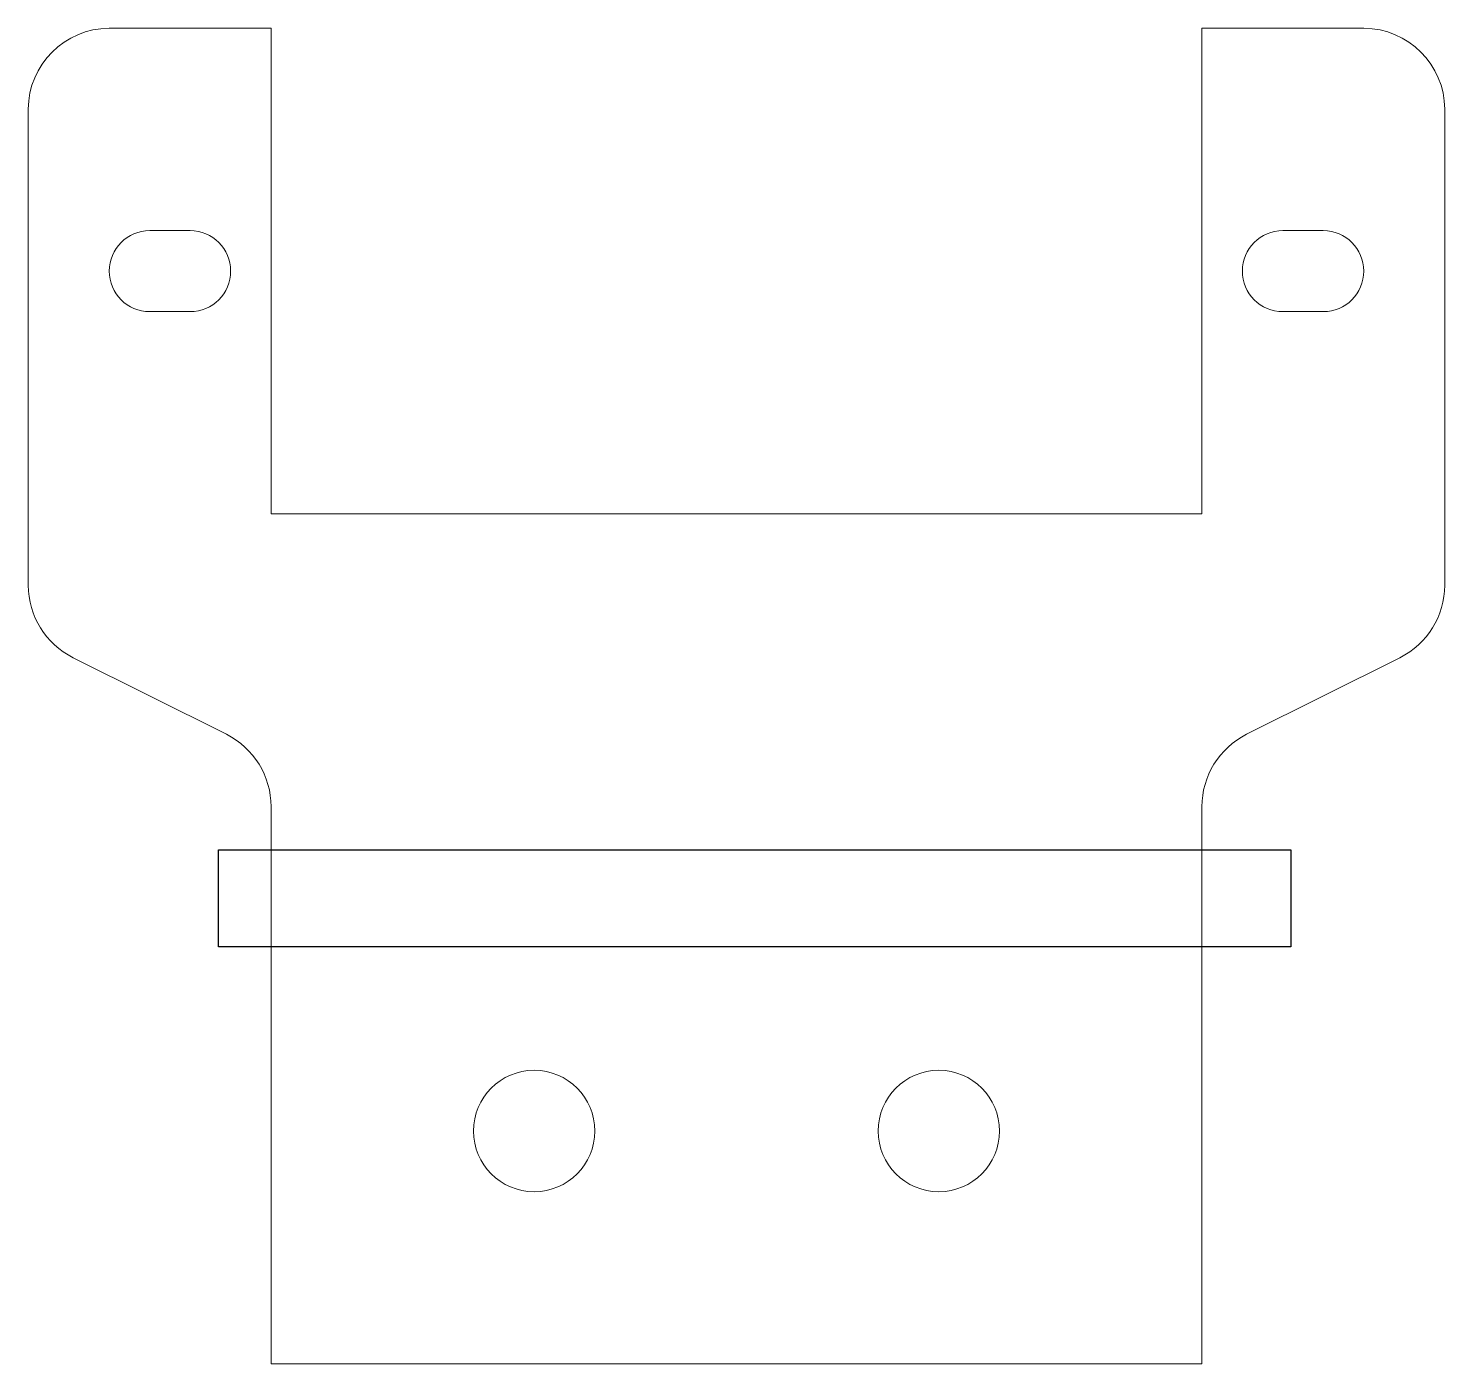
# Model space of a CAD drawing. Header units: millimetres. Extents: x 2.5 to 37.5, y 3.5 to 36.5.
import ezdxf

# ---------------------------------------------------------------- set-up
doc = ezdxf.new("R2010")
doc.units = ezdxf.units.MM
doc.layers.get('0').update_dxf_attribs({"linetype": 'CONTINUOUS', "true_color": 0x000000})
doc.layers.add('head', color=7, linetype='CONTINUOUS', lineweight=0, true_color=0x000000)
doc.layers.add('help', color=6, linetype='CONTINUOUS', lineweight=0, true_color=0xff00ff)

msp = doc.modelspace()

# ---------------------------------------------------------------- linework, layer by layer
for p, q in [((7.2, 13.8), (7.2, 16.2)), ((7.2, 16.2), (7.4, 16.2)), ((7.4, 16.2), (33.7, 16.2)), ((33.7, 16.2), (33.7, 13.8)), ((33.7, 13.8), (7.2, 13.8))]:
    msp.add_line(p, q)
at = {"layer": 'head'}
for p, q in [((8.5, 36.5), (4.5, 36.5)), ((8.5, 36.5), (8.5, 24.5)), ((31.5, 36.5), (31.5, 24.5)), ((31.5, 36.5), (35.5, 36.5)), ((2.5, 34.5), (2.5, 22.736)), ((37.5, 34.5), (37.5, 22.736)), ((8.5, 24.5), (31.5, 24.5)), ((3.606, 20.947), (7.394, 19.053)), ((36.394, 20.947), (32.606, 19.053)), ((8.5, 17.264), (8.5, 15)), ((31.5, 3.5), (31.5, 17.264)), ((8.5, 15), (8.5, 3.5)), ((8.5, 3.5), (31.5, 3.5))]:
    msp.add_line(p, q, dxfattribs=at)
for centre in [(15, 9.25), (25, 9.25)]:
    msp.add_circle(centre, 1.5, dxfattribs=at)
for centre, start, end in [((4.5, 34.5), 90, 180), ((35.5, 34.5), 0, 90), ((4.5, 22.736), 180, 243.4349), ((35.5, 22.736), 296.5651, 0), ((6.5, 17.264), 0, 63.4349), ((33.5, 17.264), 116.5651, 180)]:
    msp.add_arc(centre, 2, start, end, dxfattribs=at)
at = {"layer": 'help'}
for p, q in [((5.5, 31.5), (6.5, 31.5)), ((33.5, 31.5), (34.5, 31.5)), ((5.5, 29.5), (6.5, 29.5)), ((33.5, 29.5), (34.5, 29.5))]:
    msp.add_line(p, q, dxfattribs=at)
for centre, start, end in [((6.5, 30.5), 270, 90), ((5.5, 30.5), 90, 270), ((33.5, 30.5), 90, 270), ((34.5, 30.5), 270, 90)]:
    msp.add_arc(centre, 1, start, end, dxfattribs=at)

doc.saveas('drawing.dxf')
